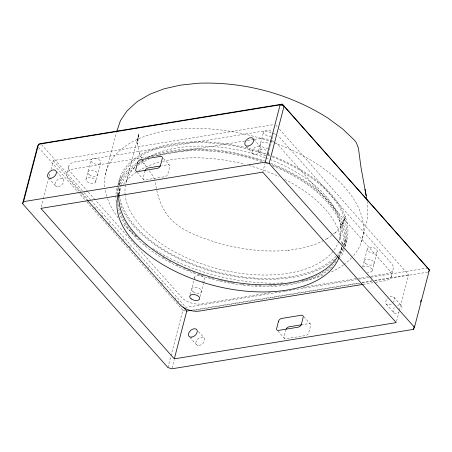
<?xml version="1.0" encoding="UTF-8"?>
<svg xmlns="http://www.w3.org/2000/svg" width="452" height="452" viewBox="0 0 452 452"><rect width="100%" height="100%" fill="white"/><g stroke="black" fill="none" stroke-linecap="round" stroke-linejoin="round"><path stroke-width="0.34" stroke-dasharray="2.26 1.69" d="M339.412 239.289L345.65 216.18L340.299 227.627L344.91 218.135L341.718 225.068L335.164 233L335.977 232.085L332.243 234.893M361.385 242.102L367.295 219.384L367.821 206.739L367.16 201.439M41.217 207.016L43.172 199.507M43.347 198.823L48.505 179.032M49.217 176.297L50.104 172.884M50.991 169.472L53.302 160.601L273.805 124.594M67.088 172.8L68.958 165.635M86.033 178.89L91.01 159.776M95.807 182.032A5.153 2.808 14.6 0 0 89.53 177.45A5.153 2.808 14.6 0 0 87.422 181.896A5.153 2.808 14.6 0 0 95.807 182.032L100.785 162.918A5.153 2.808 14.6 0 0 94.508 158.341A5.153 2.808 14.6 0 0 92.4 162.788A5.153 2.808 14.6 0 0 100.785 162.918M105.31 175.06L116.43 132.498M118.74 183.071L120.605 175.907M118.322 188.976L119.17 185.721M119.339 185.066L120.187 181.811M118.136 195.513L120 188.348M126.277 181.817L138.9 133.459L137.402 143.759L138.442 134.278L137.589 144.177L139.611 154.533L139.346 153.341L144.222 163.946L143.623 162.986L146.843 167.443M145.075 170.777L143.211 177.941A2.944 1.915 -41.6 0 0 145.052 179.93L164.777 176.704A2.944 1.915 -41.6 0 0 167.862 173.913L169.732 166.748A2.944 1.915 -41.6 0 0 167.89 164.76L161.765 165.76M167.924 367.555L170.766 356.634M170.946 355.95L182.857 310.219L86.598 201.688M190.173 294.619L194.812 276.81M172.048 368.137L174.184 359.95M200.287 296.461L203.547 283.935M203.722 283.274L204.587 279.952M258.617 150.708L263.595 131.594M262.748 172.144L265.058 163.268M268.386 153.849L273.194 135.402M285.952 329.604L284.082 336.774A2.944 1.915 -41.6 0 0 285.924 338.757L305.648 335.537A2.944 1.915 -41.6 0 0 308.739 332.745L310.603 325.581A2.944 1.915 -41.6 0 0 308.761 323.592L301.959 324.705M341.028 249.555L341.706 246.95M342.384 244.346L342.893 242.391M345.503 239.294L343.639 246.459A116.271 63.325 14.6 0 0 271.918 164.63M346.837 240.035L344.966 247.204A117.74 64.127 14.6 0 0 270.443 163.178M362.589 267.087L367.397 248.628M372.188 270.884L377.166 251.77A5.153 2.808 14.6 0 0 370.889 247.193A5.153 2.808 14.6 0 0 368.787 251.64A5.153 2.808 14.6 0 0 377.166 251.77M391.133 276.974L392.997 269.804M396.562 321.253L399.229 311.01M399.404 310.332L408.653 274.839L278.94 128.588M331.712 235.294L326.909 238.905L327.909 238.351L316.502 243.882L303.122 247.922L288.116 250.368L288.845 250.318C259.657 252.962 230.158 247.978 202.75 237.876C188.501 232.56 173.754 225.604 165.455 212.163L165.562 212.344C159.46 202.988 156.737 192.038 155.064 181.128M244.639 141.001L73.636 168.929A14.718 8.017 14.6 0 0 68.721 179.303L80.405 192.473M247.419 140.549L253.679 139.527M254.374 139.414L258.544 138.73A14.718 8.017 14.6 0 1 271.223 140.402M270.364 292.636L201.547 303.874A14.718 8.017 14.6 0 1 181.806 297.529L95.824 200.586M303.038 287.297L357.261 278.443M357.956 278.33L367.685 276.743M370.465 276.285L386.454 273.675A14.718 8.017 14.6 0 0 391.37 263.301L280.15 137.911A14.718 8.017 14.6 0 0 277.81 135.815M284.816 291.28L185.941 307.428L91.553 201.004M285.511 291.167L288.297 290.709M288.997 290.596L356.538 279.568M359.323 279.11L370.459 277.291M371.16 277.178L426.863 268.081M192.326 310.162L359.267 282.901M362.046 282.449L371.787 280.856M374.567 280.404L408.653 274.839M194.462 310.236L361.572 282.946M362.272 282.833L372.019 281.24M374.804 280.788L427.722 272.144M363.041 284.364L374.855 282.432M375.55 282.319L384.59 280.845A14.718 8.017 14.6 0 0 389.5 270.471L278.285 145.075A14.718 8.017 14.6 0 0 275.946 142.985M182.857 310.219L186.806 311.484M275.663 124.893L278.472 128.063M253.979 139.498L260.465 146.815M393.924 297.286L401.336 305.642M246.334 146.408L252.821 153.72M386.279 304.196L393.698 312.552A5.153 3.35 -41.6 0 0 398.732 312.366M163.426 158.386L169.449 165.178M303.834 316.694L310.321 324.011M137.007 172.201L143.493 179.512M277.878 331.028L284.364 338.345M87.88 191.625L70.591 172.133A14.718 8.017 14.6 0 1 75.501 161.76L260.408 131.566A14.718 8.017 14.6 0 1 273.093 133.238M88.349 192.156L95.355 200.055M41.556 144.634L83.609 192.049M84.078 192.575L91.089 200.479M53.302 160.601L81.868 192.806M82.337 193.337L87.959 199.671M94.513 207.061L95.92 208.649M101.536 214.982L102.943 216.564M108.559 222.904L109.966 224.486M123.08 239.266L124.012 240.323M129.165 246.131L130.571 247.719M147.894 267.251L148.832 268.307M161.477 282.562L162.415 283.619M175.054 297.874L175.992 298.93M177.868 301.043L178.8 302.1M180.676 304.207L181.614 305.264M80.874 192.998L86.948 199.846M38.471 147.425L86.129 201.163M56.743 171.709L63.229 179.02M198.541 331.587L204.101 337.853M48.635 178.094L55.59 185.93M189.976 337.446L196.462 344.763M149.256 170.788L152.968 175.964L154.697 180.032M269.889 159.437A110.384 60.122 14.6 0 1 339.023 240.537M338.808 241.153A110.384 60.122 14.6 0 1 333.35 250.967M332.938 251.481A110.384 60.122 14.6 0 1 216.186 268.33A110.384 60.122 14.6 0 1 125.238 195.671M125.159 194.987A110.384 60.122 14.6 0 1 135.425 166.624M138.459 163.805A110.384 60.122 14.6 0 1 143.968 159.72M147.674 157.499A110.384 60.122 14.6 0 1 265.38 157.748M266.019 157.98A110.384 60.122 14.6 0 1 269.234 159.183M104.841 186.851A132.459 72.145 14.6 0 1 257.713 137.442A132.459 72.145 14.6 0 1 352.029 257.397M351.549 257.917A132.459 72.145 14.6 0 1 344.192 264.38M343.639 264.782A132.459 72.145 14.6 0 1 329.694 272.714M323.044 275.381A132.459 72.145 14.6 0 1 301.32 280.929M282.856 282.907A132.459 72.145 14.6 0 1 152.267 248.278M136.792 236.995A132.459 72.145 14.6 0 1 123.147 223.893M118.136 217.779A132.459 72.145 14.6 0 1 107.017 197.072M106.796 196.383A132.459 72.145 14.6 0 1 105 188.196M194.863 278.308A5.153 2.808 14.6 0 1 197.891 275.381A5.153 2.808 14.6 0 1 204.225 277.935A5.153 2.808 14.6 0 1 202.293 281.308M271.076 136.092A5.153 2.808 14.6 0 1 264.409 134.12A5.153 2.808 14.6 0 1 265.177 130.408A5.153 2.808 14.6 0 1 271.974 131.73M273.319 133.244A5.153 2.808 14.6 0 1 273.511 134.018M390.036 296.885A5.153 3.35 -41.6 0 1 394.189 297.636A5.153 3.35 -41.6 0 1 393.296 302.218M391.319 304.01A5.153 3.35 -41.6 0 1 386.014 303.846A5.153 3.35 -41.6 0 1 387.822 298.28M397.449 305.241A5.153 3.35 -41.6 0 1 401.404 309.501M393.698 312.552A5.153 3.35 -41.6 0 1 394.325 307.62M344.198 249.809A117.74 64.127 14.6 0 1 340.661 257.278M332.237 267.081A117.74 64.127 14.6 0 1 213.621 279.46A117.74 64.127 14.6 0 1 118.023 209.977M116.215 201.999A117.74 64.127 14.6 0 1 117.548 186.269M117.763 185.619A117.74 64.127 14.6 0 1 136.86 163.059M139.764 161.33A117.74 64.127 14.6 0 1 141.583 160.347M147.182 157.697A117.74 64.127 14.6 0 1 264.702 161.048M272.307 156.008A117.74 64.127 14.6 0 1 338.503 255.533M334.587 259.488A117.74 64.127 14.6 0 1 215.457 272.285A117.74 64.127 14.6 0 1 119.684 202.163M118.085 194.829A117.74 64.127 14.6 0 1 117.927 186.444M118.079 185.088A117.74 64.127 14.6 0 1 267.211 154.109M267.855 154.341A117.74 64.127 14.6 0 1 269.776 155.047M267.963 148.036A5.153 2.808 14.6 0 1 261.296 146.069A5.153 2.808 14.6 0 1 262.064 142.352A5.153 2.808 14.6 0 1 268.867 143.674M268.533 153.132A5.153 2.808 14.6 0 1 267.906 154.46M266.098 155.205A5.153 2.808 14.6 0 1 259.431 153.234A5.153 2.808 14.6 0 1 260.194 149.516A5.153 2.808 14.6 0 1 266.996 150.838M362.899 267.132A5.153 2.808 14.6 0 1 371.617 268.607A5.153 2.808 14.6 0 1 367.391 272.194M341.763 247.752A114.797 62.523 14.6 0 1 338.486 255.346M118.91 194.422A114.797 62.523 14.6 0 1 121.074 185.094M121.328 184.456A114.797 62.523 14.6 0 1 135.346 167.082M137.668 165.438A114.797 62.523 14.6 0 1 149.081 159.285M158.494 155.872A114.797 62.523 14.6 0 1 261.476 161.635M266.081 163.262A114.797 62.523 14.6 0 1 268.036 163.997M272.556 165.771A114.797 62.523 14.6 0 1 342.441 245.091M118.526 194.202A114.797 62.523 14.6 0 1 121.967 186.653M123.413 184.439A114.797 62.523 14.6 0 1 137.007 171.811M138.668 170.783A114.797 62.523 14.6 0 1 160.635 161.912M162.59 161.42A114.797 62.523 14.6 0 1 244.814 164.364M248.894 165.472A114.797 62.523 14.6 0 1 279.02 176.557M284.72 179.314A114.797 62.523 14.6 0 1 341.277 243.3M341.271 246.803A114.797 62.523 14.6 0 1 339.011 257.516M271.805 140.645A14.718 8.017 14.6 0 1 275.392 142.595M273.675 133.481A14.718 8.017 14.6 0 1 276.675 135.052M342.023 248.148A116.271 63.325 14.6 0 1 336.565 255.657M336.102 256.16A116.271 63.325 14.6 0 1 212.881 270.748A116.271 63.325 14.6 0 1 119.543 195.236M119.464 194.575A116.271 63.325 14.6 0 1 119.322 187.173M119.65 184.461A116.271 63.325 14.6 0 1 267.324 155.008M267.974 155.245A116.271 63.325 14.6 0 1 271.189 156.448M272.466 156.94A116.271 63.325 14.6 0 1 342.667 246.933M343.102 248.414A116.271 63.325 14.6 0 1 339.164 256.985M336.039 261.284A116.271 63.325 14.6 0 1 303.411 280.652M302.789 280.833A116.271 63.325 14.6 0 1 282.799 284.687M282.11 284.766A116.271 63.325 14.6 0 1 279.325 285.037M275.805 285.308A116.271 63.325 14.6 0 1 268.166 285.619M261.098 285.602A116.271 63.325 14.6 0 1 254.109 285.308M249.922 285.003A116.271 63.325 14.6 0 1 247.12 284.749M244.312 284.455A116.271 63.325 14.6 0 1 241.498 284.122M234.712 283.144A116.271 63.325 14.6 0 1 232.673 282.805M231.989 282.686A116.271 63.325 14.6 0 1 229.266 282.195M228.588 282.065A116.271 63.325 14.6 0 1 226.548 281.664M225.87 281.528A116.271 63.325 14.6 0 1 224.514 281.246M223.164 280.952A116.271 63.325 14.6 0 1 221.13 280.494M220.452 280.342A116.271 63.325 14.6 0 1 217.745 279.692M213.694 278.652A116.271 63.325 14.6 0 1 207.677 276.946M204.366 275.929A116.271 63.325 14.6 0 1 197.145 273.494M194.558 272.55A116.271 63.325 14.6 0 1 191.36 271.33M190.038 270.804A116.271 63.325 14.6 0 1 186.755 269.46M186.105 269.183A116.271 63.325 14.6 0 1 184.156 268.347M178.416 265.725A116.271 63.325 14.6 0 1 175.93 264.51M170.833 261.889A116.271 63.325 14.6 0 1 167.11 259.838M164.686 258.437A116.271 63.325 14.6 0 1 161.726 256.651M146.318 245.735A116.271 63.325 14.6 0 1 143.154 243.063M139.662 239.888A116.271 63.325 14.6 0 1 138.244 238.515M136.221 236.469A116.271 63.325 14.6 0 1 134.769 234.921M132.905 232.842A116.271 63.325 14.6 0 1 131.577 231.271M131.148 230.746A116.271 63.325 14.6 0 1 117.876 203.728M117.407 195.021A116.271 63.325 14.6 0 1 118.853 187.021M119.752 184.456A116.271 63.325 14.6 0 1 135.95 165.121M138.199 163.641A116.271 63.325 14.6 0 1 146.301 159.302M151.883 156.991A116.271 63.325 14.6 0 1 263.505 161.483M255.555 154.448A5.153 3.35 -41.6 0 0 260.923 147.567A5.153 3.35 -41.6 0 0 253.453 148.787A5.153 3.35 -41.6 0 0 255.555 154.448M58.319 186.659A5.153 3.35 -41.6 0 0 63.687 179.777A5.153 3.35 -41.6 0 0 56.217 180.998A5.153 3.35 -41.6 0 0 58.319 186.659M199.191 345.492A5.153 3.35 -41.6 0 0 204.564 338.61A5.153 3.35 -41.6 0 0 197.089 339.831A5.153 3.35 -41.6 0 0 199.191 345.492M89.293 174.732A5.153 2.808 14.6 0 0 97.672 174.862A5.153 2.808 14.6 0 0 91.4 170.285A5.153 2.808 14.6 0 0 89.293 174.732M193.094 291.766A5.153 2.808 14.6 0 0 201.473 291.896A5.153 2.808 14.6 0 0 195.196 287.319A5.153 2.808 14.6 0 0 193.094 291.766M365.674 263.584A5.153 2.808 14.6 0 0 374.053 263.714A5.153 2.808 14.6 0 0 367.781 259.137A5.153 2.808 14.6 0 0 365.674 263.584"/><path stroke-width="0.68" d="M22.6 203.705L37.533 146.369L38.516 144.295L40.623 143.578L282.234 104.124L429.4 269.957L414.467 327.293L413.484 329.367L171.867 368.821L167.924 367.555L22.6 203.705L23.583 201.632L38.516 144.295L280.133 104.841L282.234 104.124L429.4 269.957L428.666 271.511M174.319 358.854L40.861 208.378L262.748 172.144L396.206 322.615L174.319 358.854L186.761 311.072L183.015 306.851M23.583 201.632L265.194 162.172L280.133 104.841L284.076 106.107L269.143 163.443L414.467 327.293M413.484 329.367L414.371 325.954M420.597 302.06L421.128 300.015M116.865 131.165L120.43 120.661L126.933 111.006L137.08 101.677L149.974 94.169L164.155 88.801L180.308 85.14L198.699 83.213C244.018 81.592 289.839 93.801 328.101 118.204L342.786 129.069L354.566 140.284L356.368 142.747L358.447 148.228L360.911 166.856L366.951 200.157M160.409 165.986L148.166 167.98A2.944 1.915 -41.6 0 0 145.075 170.777M186.761 311.072L191.631 310.275M363.041 284.364L199.682 311.038A14.718 8.017 14.6 0 1 179.936 304.693L87.417 200.377M301.959 324.705L289.037 326.813A2.944 1.915 -41.6 0 0 286.195 328.977M265.194 162.172L269.143 163.443M365.013 189.258L366.216 195.676M339.011 257.516A114.797 62.523 14.6 0 1 209.519 284.353A114.797 62.523 14.6 0 1 118.136 195.513M338.124 255.951A114.797 62.523 14.6 0 1 211.999 277.358A114.797 62.523 14.6 0 1 118.859 195.111M137.662 162.415L135.798 169.579A2.944 1.915 -41.6 0 0 137.64 171.568L157.364 168.347A2.944 1.915 -41.6 0 0 160.449 165.556L162.319 158.386A2.944 1.915 -41.6 0 0 160.471 156.403L140.747 159.624A2.944 1.915 -41.6 0 0 137.662 162.415M278.534 321.248L276.669 328.412A2.944 1.915 -41.6 0 0 278.511 330.401L298.235 327.18A2.944 1.915 -41.6 0 0 301.32 324.389L303.19 317.219A2.944 1.915 -41.6 0 0 301.348 315.236L281.624 318.457A2.944 1.915 -41.6 0 0 278.534 321.248M50.906 178.297A5.153 3.35 -41.6 0 0 56.274 171.415A5.153 3.35 -41.6 0 0 48.805 172.636A5.153 3.35 -41.6 0 0 50.906 178.297M248.142 146.086A5.153 3.35 -41.6 0 0 253.51 139.205A5.153 3.35 -41.6 0 0 246.035 140.425A5.153 3.35 -41.6 0 0 248.142 146.086M191.778 337.13A5.153 3.35 -41.6 0 0 197.151 330.248A5.153 3.35 -41.6 0 0 189.676 331.469A5.153 3.35 -41.6 0 0 191.778 337.13M191.224 298.93A5.153 2.808 14.6 0 0 199.609 299.066A5.153 2.808 14.6 0 0 193.332 294.484A5.153 2.808 14.6 0 0 191.224 298.93"/></g></svg>
